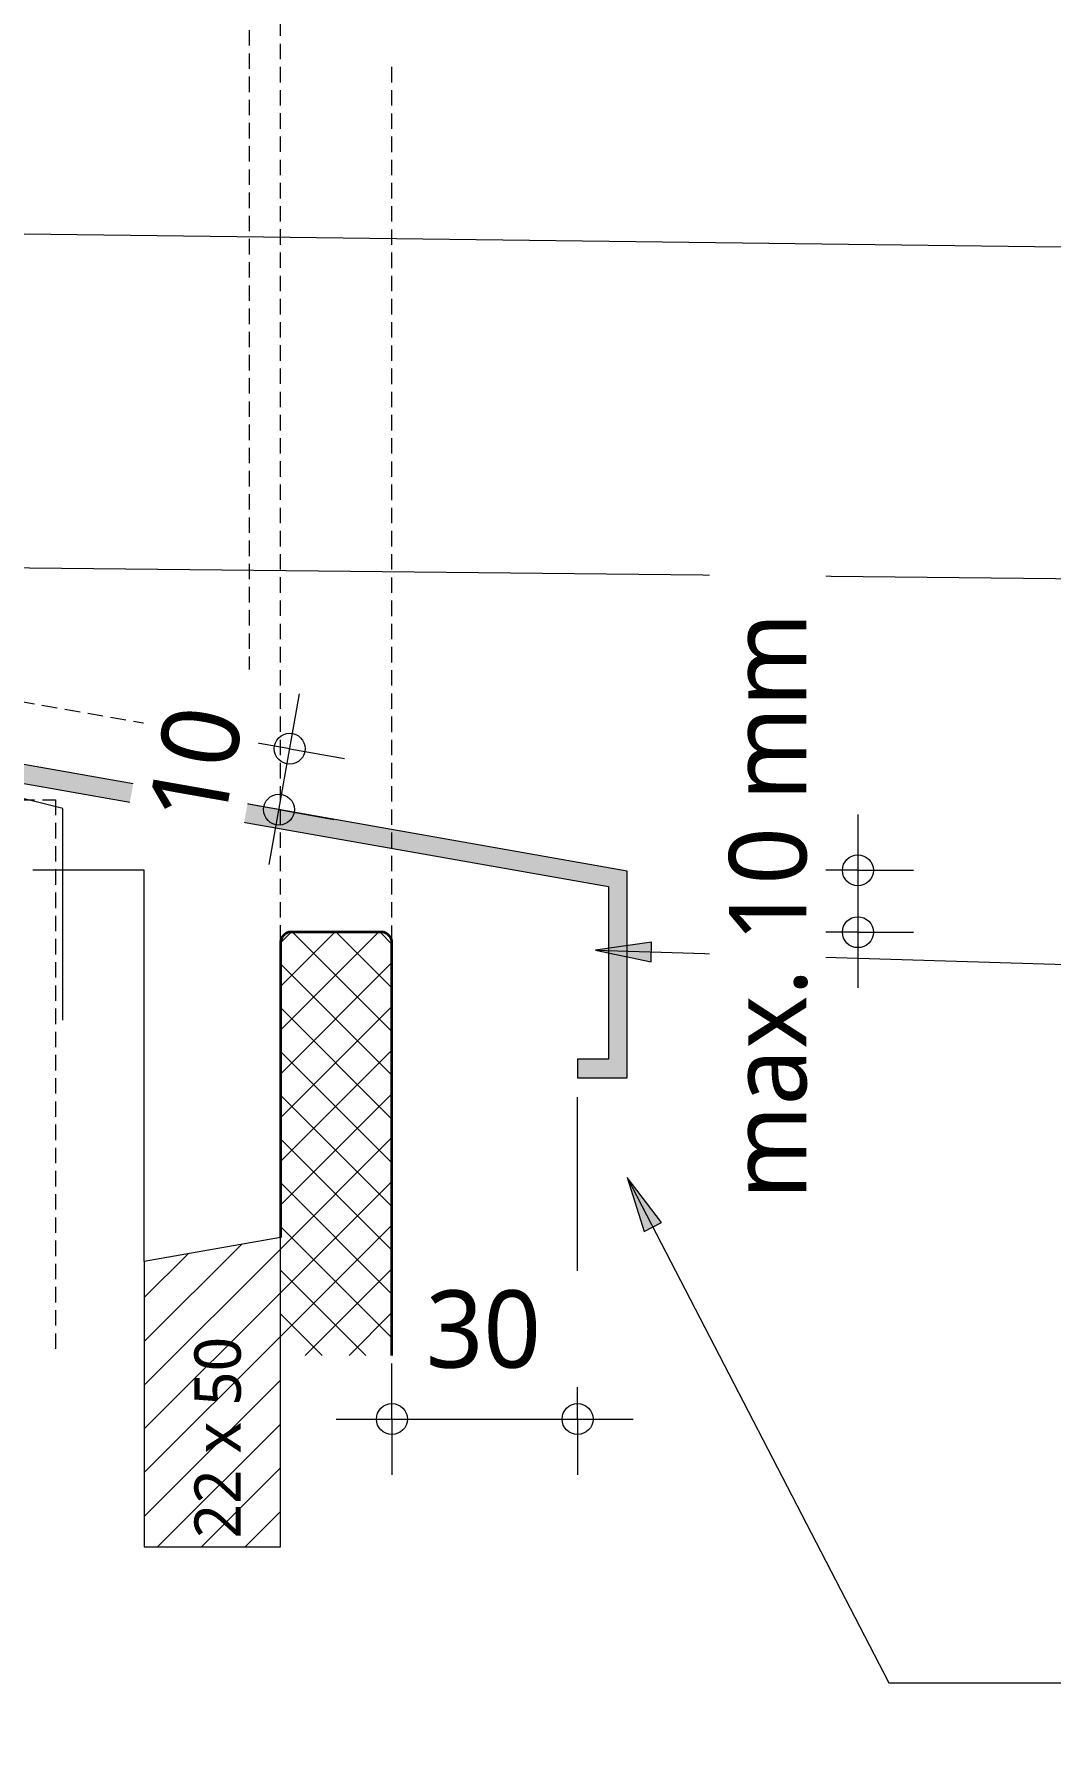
# Model space of a CAD drawing. Header units: millimetres. Extents: x 6732 to 10947, y 894 to 9086.
# Drawn here: x 8496.7 to 8660.9, y 5683.1 to 5961 of the extents above; entities that cross this region are included whole.
import ezdxf

# ---------------------------------------------------------------- set-up
doc = ezdxf.new("R2010")
doc.units = ezdxf.units.MM
doc.linetypes.add('MV_hidden', pattern=[3.75, 2.5, -1.25])
for name, color, linetype, lineweight in [('A-ANNO-DIMS', 211, 'Continuous', 13), ('A-ANNO-DIMS-5', 211, 'Continuous', 13), ('A-DETL', 90, 'Continuous', 13), ('A-DETL-GENF', 92, 'Continuous', 18), ('G-ANNO-TEXT', 231, 'Continuous', 13)]:
    doc.layers.add(name, color=color, linetype=linetype, lineweight=lineweight)
doc.styles.add('Segoe UI_1', font='segoeui.ttf', dxfattribs={"height": 7.5})
doc.styles.add('Segoe UI_2', font='segoeui.ttf', dxfattribs={"height": 12.5})
doc.dimstyles.new('2_5_mm_1', dxfattribs={"dimscale": 304.8, "dimtxt": 13.092049, "dimasz": 0.016404, "dimexe": 0.029528, "dimexo": 0.0625, "dimgap": 0.014764, "dimtad": 1, "dimdec": 0, "dimzin": 0, "dimdsep": 46, "dimtxsty": 'Segoe UI_2', "dimblk1": 'DOTBLANK', "dimblk2": 'DOTBLANK', "dimsah": 1, "dimcen": 0.09, "dimdle": 0.029528, "dimazin": 0, "dimtfac": 1, "dimtdec": 4, "dimtix": 1, "dimtmove": 0, "dimatfit": 3, "dimfxl": 0.029528, "dimfxlon": 1, "dimtvp": 1, "dimtfill": 1, "dimtolj": 1, "dimtzin": 0, "dimarcsym": 2})

# ---------------------------------------------------------------- blocks, each defined once
blk = doc.blocks.new('DIMBLOCK39-Details Strandbaak Patio Woning')
at = {"layer": 'A-ANNO-DIMS-5'}
for p, q in [((8584.49, 5737.15), (8584.49, 5789.18)), ((8554.49, 5737.15), (8554.49, 5746.15)), ((8545.49, 5737.15), (8593.49, 5737.15)), ((8554.49, 5737.15), (8554.49, 5728.15)), ((8584.49, 5737.15), (8584.49, 5728.15))]:
    blk.add_line(p, q, dxfattribs=at)
for centre in [(8554.49, 5737.15), (8584.49, 5737.15)]:
    blk.add_circle(centre, 2.5, dxfattribs=at)
at = {"layer": 'A-ANNO-DIMS-5', "color": 0, "insert": (8559.97, 5757.95), "char_height": 12.5, "width": 22.8516, "attachment_point": 1, "line_spacing_factor": 1.142579, "style": 'Segoe UI_2', "bg_fill": 3, "box_fill_scale": 1.25, "bg_fill_color": 9, "bg_fill_true_color": 13158600, "bg_fill_transparency": 0}
blk.add_mtext('30', dxfattribs=at)
blk = doc.blocks.new('_DotBlank')
at = {"color": 0, "linetype": 'ByBlock', "lineweight": -2}
blk.add_line((-0.5, 0), (-1, 0), dxfattribs=at)
blk.add_circle((0, 0), 0.5, dxfattribs=at)
blk = doc.blocks.new('DIMBLOCK64-Details Strandbaak Patio Woning')
at = {"layer": 'A-ANNO-DIMS-5'}
for p, q in [((8629.78, 5834.84), (8629.78, 5806.84)), ((8629.78, 5825.84), (8620.78, 5825.84)), ((8629.78, 5825.84), (8638.78, 5825.84)), ((8629.78, 5815.84), (8620.78, 5815.84)), ((8629.78, 5815.84), (8638.78, 5815.84))]:
    blk.add_line(p, q, dxfattribs=at)
for centre in [(8629.78, 5825.84), (8629.78, 5815.84)]:
    blk.add_circle(centre, 2.5, dxfattribs=at)
at = {"layer": 'A-ANNO-DIMS-5', "color": 0, "insert": (8608.97, 5772.63), "char_height": 12.5, "width": 115.6861, "attachment_point": 1, "rotation": 90, "line_spacing_factor": 1.142579, "style": 'Segoe UI_2', "bg_fill": 3, "box_fill_scale": 1.25, "bg_fill_color": 9, "bg_fill_true_color": 13158600, "bg_fill_transparency": 0}
blk.add_mtext('max. 10 mm', dxfattribs=at)
blk = doc.blocks.new('DIMBLOCK104-Details Strandbaak Patio Woning')
at = {"layer": 'A-ANNO-DIMS-5'}
for p, q in [((8534.68, 5826.78), (8539.54, 5854.36)), ((8537.98, 5845.5), (8529.12, 5847.06)), ((8537.98, 5845.5), (8546.84, 5843.93)), ((8536.24, 5835.65), (8527.38, 5837.21)), ((8536.24, 5835.65), (8545.11, 5834.08))]:
    blk.add_line(p, q, dxfattribs=at)
for centre in [(8537.98, 5845.5), (8536.24, 5835.65)]:
    blk.add_circle(centre, 2.5, dxfattribs=at)
at = {"layer": 'A-ANNO-DIMS-5', "color": 0, "insert": (8514.97, 5834.81), "char_height": 12.5, "width": 22.8516, "attachment_point": 1, "rotation": 80, "line_spacing_factor": 1.142579, "style": 'Segoe UI_2', "bg_fill": 3, "box_fill_scale": 1.25, "bg_fill_color": 9, "bg_fill_true_color": 13158600, "bg_fill_transparency": 0}
blk.add_mtext('10', dxfattribs=at)

msp = doc.modelspace()

# ---------------------------------------------------------------- hatches: boundary and pattern name
at = {"layer": 'A-DETL-GENF'}
msp.add_hatch(color=7, dxfattribs=at).paths.add_polyline_path([(8592.49, 5792.3), (8592.49, 5825.73), (8455.49, 5849.89), (8455.49, 5873.79), (8452.49, 5873.79), (8452.49, 5847.37), (8589.49, 5823.21), (8589.49, 5795.3), (8584.49, 5795.3), (8584.49, 5792.3)])
at = {"layer": 'A-DETL-GENF', "lineweight": 13}
h = msp.add_hatch(dxfattribs=at)
h.set_pattern_fill('FP_8', color=250, style=0, pattern_type=2)
h.set_pattern_definition([(45, (0, 0), (-3.535534, 3.535534), []), (135, (0, 0), (-3.535534, -3.535534), [])])
h.paths.add_polyline_path([(8537.82, 5041.5), (8553.16, 5041.5), (8553.62, 5041.7), (8554.01, 5042.02), (8554.3, 5042.42), (8554.49, 5042.89), (8554.49, 5260.77), (8536.49, 5260.77), (8536.49, 5042.89), (8536.68, 5042.42), (8536.97, 5042.02), (8537.36, 5041.7)])
h.paths.add_polyline_path([(8550.15, 5747.43), (8554.49, 5747.43), (8554.49, 5814.44), (8554.3, 5814.91), (8554.01, 5815.31), (8553.62, 5815.63), (8553.16, 5815.84), (8537.82, 5815.84), (8537.36, 5815.63), (8536.97, 5815.31), (8536.68, 5814.91), (8536.49, 5814.45), (8536.49, 5747.43)])
h = msp.add_hatch(dxfattribs=at)
h.set_pattern_fill('FP_17', color=250, style=0, pattern_type=2)
h.set_pattern_definition([(45, (0, 0), (-3.535534, 3.535534), [])])
h.paths.add_polyline_path([(8514.49, 5716.5), (8536.49, 5716.5), (8536.49, 5766.5), (8514.49, 5762.62), (8514.49, 5742.33)])
at = {"layer": 'G-ANNO-TEXT'}
msp.add_hatch(color=7, dxfattribs=at).paths.add_polyline_path([(8587.41, 5812.91), (8596.36, 5811.05), (8596.45, 5814.22)])

# ---------------------------------------------------------------- linework, layer by layer
at = {"layer": 'A-DETL', "linetype": 'MV_hidden'}
for p, q in [((8531.49, 5846.64), (8531.49, 6175.72)), ((8536.49, 5814.45), (8536.49, 6175.72)), ((8554.49, 5814.44), (8554.49, 5956.03)), ((8479.49, 5855.81), (8531.49, 5846.64))]:
    msp.add_line(p, q, dxfattribs=at)
at = {"layer": 'A-DETL', "lineweight": 18}
for p, q in [((8592.49, 5825.73), (8455.49, 5849.89)), ((8452.49, 5847.37), (8589.49, 5823.21)), ((8501.33, 5835.82), (8484.61, 5839.99)), ((8501.33, 5801.6), (8501.33, 5835.82)), ((8514.49, 5825.84), (8496.49, 5825.84)), ((8514.49, 5762.62), (8514.49, 5825.84)), ((8592.49, 5792.3), (8592.49, 5825.73)), ((8589.49, 5823.21), (8589.49, 5795.3)), ((8589.49, 5795.3), (8584.49, 5795.3)), ((8584.49, 5795.3), (8584.49, 5792.3)), ((8584.49, 5792.3), (8592.49, 5792.3))]:
    msp.add_line(p, q, dxfattribs=at)
at = {"layer": 'A-DETL', "linetype": 'MV_hidden', "lineweight": 18}
for p, q in [((8389.27, 5837.25), (8500.12, 5837.25)), ((8500.12, 5837.25), (8500.12, 5747.43))]:
    msp.add_line(p, q, dxfattribs=at)
at = {"layer": 'A-DETL', "lineweight": 35}
for p, q in [((8536.49, 5814.45), (8536.49, 5766.5)), ((8553.16, 5815.84), (8537.82, 5815.84)), ((8554.49, 5747.43), (8554.49, 5814.44))]:
    msp.add_line(p, q, dxfattribs=at)
at = {"layer": 'A-DETL'}
for p, q in [((8536.49, 5766.5), (8514.49, 5762.62)), ((8536.49, 5716.5), (8536.49, 5766.5)), ((8514.49, 5762.62), (8514.49, 5716.5)), ((8514.49, 5716.5), (8536.49, 5716.5))]:
    msp.add_line(p, q, dxfattribs=at)
at = {"layer": 'A-DETL', "lineweight": 35}
for centre, start, end in [((8538.4, 5813.95), 107, 165.5059), ((8552.59, 5813.95), 14.4187, 73)]:
    msp.add_arc(centre, 1.97, start, end, dxfattribs=at)
at = {"layer": 'G-ANNO-TEXT', "color": 250}
for p, q in [((8465, 5929.12), (8674.55, 5926.47)), ((8423.1, 5875.51), (8674.55, 5872.87)), ((8596.45, 5814.22), (8587.41, 5812.91)), ((8596.36, 5811.05), (8596.45, 5814.22)), ((8587.41, 5812.91), (8596.36, 5811.05)), ((8587.41, 5812.91), (8674.55, 5810.26)), ((8595.23, 5767.48), (8598.05, 5768.94)), ((8634.78, 5694.5), (8674.55, 5694.5))]:
    msp.add_line(p, q, dxfattribs=at)

# ---------------------------------------------------------------- texts
at = {"layer": 'G-ANNO-TEXT', "color": 8, "insert": (8522.58, 5717.84), "char_height": 7.5, "width": 40.4852, "attachment_point": 1, "rotation": 90, "style": 'Segoe UI_1'}
msp.add_mtext('22 x 50', dxfattribs=at)

# ---------------------------------------------------------------- next in the draw order: dimensions: what is measured, and where the dimension line sits
at = {"layer": 'A-ANNO-DIMS'}
for base, p1, p2, angle, override, picture, middle in [((8629.78, 5815.84), (8620.78, 5825.84), (8620.78, 5815.84), 90, {"dimpost": 'max.<>mm', "dimfxl": 10}, 'DIMBLOCK64-Details Strandbaak Patio Woning', (8618.78, 5820.84)), ((8537.98, 5845.5), (8527.38, 5837.21), (8529.12, 5847.06), 80, {"dimpost": '<>', "dimfxl": 10}, 'DIMBLOCK104-Details Strandbaak Patio Woning', (8526.28, 5842.48))]:
    dim = msp.add_linear_dim(base=base, p1=p1, p2=p2, angle=angle, dimstyle='2_5_mm_1', override=override, dxfattribs=at)
    dim.commit()
    dim.dimension.update_dxf_attribs({"geometry": picture, "text_midpoint": middle})
dim = msp.add_linear_dim(base=(8584.49, 5737.15), p1=(8554.49, 5746.15), p2=(8584.49, 5789.18), dimstyle='2_5_mm_1', override={"dimpost": '<>', "dimfxl": 52.455501}, dxfattribs=at)
dim.commit()
dim.dimension.update_dxf_attribs({"geometry": 'DIMBLOCK39-Details Strandbaak Patio Woning', "text_midpoint": (8569.49, 5748.11)})

# ---------------------------------------------------------------- next in the draw order: hatches: boundary and pattern name
at = {"layer": 'G-ANNO-TEXT'}
msp.add_hatch(color=7, dxfattribs=at).paths.add_polyline_path([(8592.51, 5776.2), (8595.23, 5767.48), (8598.05, 5768.94)])

# ---------------------------------------------------------------- next in the draw order: linework, layer by layer
at = {"layer": 'G-ANNO-TEXT', "color": 250}
for p, q in [((8592.51, 5776.2), (8595.23, 5767.48)), ((8598.05, 5768.94), (8592.51, 5776.2)), ((8592.51, 5776.2), (8634.78, 5694.5))]:
    msp.add_line(p, q, dxfattribs=at)

doc.saveas('drawing.dxf')
